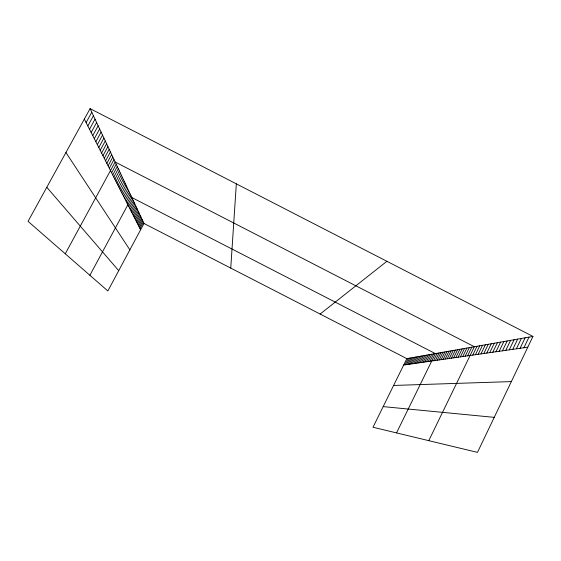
<?xml version="1.0" encoding="UTF-8"?>
<svg xmlns="http://www.w3.org/2000/svg" width="561" height="561" viewBox="0 0 561 561"><rect width="100%" height="100%" fill="white"/><g stroke="black" fill="none" stroke-linecap="round" stroke-linejoin="round"><path stroke-width="0.84" d="M230.753 268.095L236.328 183.847M532.95 336.425L477.481 452.376L373.002 427.251L406.83 358.633L532.95 336.425L90.097 108.624L28.05 221.336L107.852 290.956L143.981 223.474L90.097 108.624M509.241 349.854L514.1 339.742M512.775 349.342L517.684 339.11M516.386 348.823L521.358 338.465M520.096 348.29L525.124 337.799M523.904 347.743L528.988 337.119M492.81 352.217L497.411 342.68M495.945 351.768L500.594 342.119M499.15 351.305L503.855 341.544M502.439 350.828L507.186 340.962M505.798 350.352L510.601 340.359M475.419 354.72L479.746 345.793M478.161 354.321L482.53 345.303M480.966 353.921L485.377 344.798M483.827 353.507L488.287 344.286M486.752 353.086L491.261 343.767M489.746 352.659L494.304 343.227M455.848 357.532L459.859 349.293M458.113 357.21L462.159 348.886M460.413 356.873L464.501 348.479M462.769 356.537L466.892 348.058M465.167 356.193L469.326 347.624M467.615 355.842L471.815 347.189M428.786 440.666L474.354 346.74L115.138 161.996L65.258 253.789M472.741 355.106L477.018 346.27M439.2 359.924L442.945 352.273M441.149 359.643L444.922 351.922M443.141 359.363L446.942 351.572M445.161 359.068L448.996 351.207M447.215 358.774L451.086 350.835M449.312 358.472L453.218 350.464M451.451 358.163L455.392 350.078M453.625 357.848L457.601 349.692M421.465 362.476L424.915 355.45M423.106 362.238L426.584 355.155M424.775 361.999L428.281 354.854M426.472 361.754L430.007 354.552M428.197 361.508L431.76 354.243M429.957 361.256L433.548 353.928M396.529 432.91L435.357 353.605L131.793 197.5L89.886 275.283M433.562 360.737L437.208 353.283M435.406 360.471L439.088 352.953M437.285 360.204L440.995 352.617M405.035 364.839L408.212 358.388M406.416 364.643L409.614 358.142M407.812 364.44L411.038 357.89M409.235 364.236L412.489 357.638M410.687 364.026L413.955 357.378M412.153 363.816L415.449 357.112M413.646 363.605L416.963 356.845M415.161 363.381L418.506 356.579M416.697 363.163L420.07 356.298M418.261 362.939L421.662 356.025M419.852 362.708L423.275 355.737M133.28 215.354L136.954 208.503M134.002 216.77L137.648 209.975M134.71 218.166L138.329 211.42M135.404 219.533L138.995 212.85M136.092 220.887L139.654 214.246M136.765 222.212L140.299 215.627M137.431 223.523L140.937 216.988M138.09 224.814L141.561 218.327M138.735 226.083L142.185 219.646M139.366 227.331L142.789 220.943M139.991 228.558L143.392 222.219M125.376 199.807L129.388 192.367M126.225 201.483L130.201 194.106M127.067 203.131L131.008 195.817M128.7 206.343L132.571 199.155M129.493 207.907L133.329 200.775M130.278 209.449L134.079 202.374M131.043 210.957L134.815 203.945M131.8 212.451L135.545 205.494M132.543 213.909L136.253 207.009M117.971 185.235L122.291 177.248M118.953 187.178L123.238 179.261M119.921 189.085L124.163 181.238M120.874 190.95L125.075 183.181M121.807 192.788L125.973 185.088M122.726 194.59L126.849 186.953M123.623 196.357L127.712 188.791M124.507 198.096L128.553 190.6M109.304 168.195L113.995 159.569M111.625 172.767L116.218 164.31M112.74 174.948L117.284 166.575M113.827 177.087L118.322 168.791M114.893 179.183L119.346 170.972M115.938 181.238L120.349 173.104M116.961 183.258L121.33 175.193M101.59 153.027L106.611 143.826M102.951 155.692L107.908 146.596M104.276 158.307L109.185 149.303M105.573 160.86L110.426 151.954M106.842 163.356L111.639 154.548M108.091 165.804L112.831 157.087M94.311 138.707L99.648 128.981M95.84 141.709L101.106 132.087M97.326 144.64L102.53 135.124M98.785 147.501L103.925 138.097M100.202 150.292L105.286 140.993M86.106 122.564L91.787 112.228M87.832 125.959L93.442 115.748M89.515 129.261L95.047 119.177M91.155 132.487L96.618 122.529M92.754 135.636L98.147 125.79M320.121 314.048L386.901 261.293M403.675 365.036L527.803 347.182M393.605 385.456L511.344 381.592M383.177 406.613L494.234 417.356M143.981 223.474L406.83 358.633M46.787 187.29L118.722 270.661M65.925 152.529L129.857 249.855M84.339 119.079L140.608 229.772"/></g></svg>
